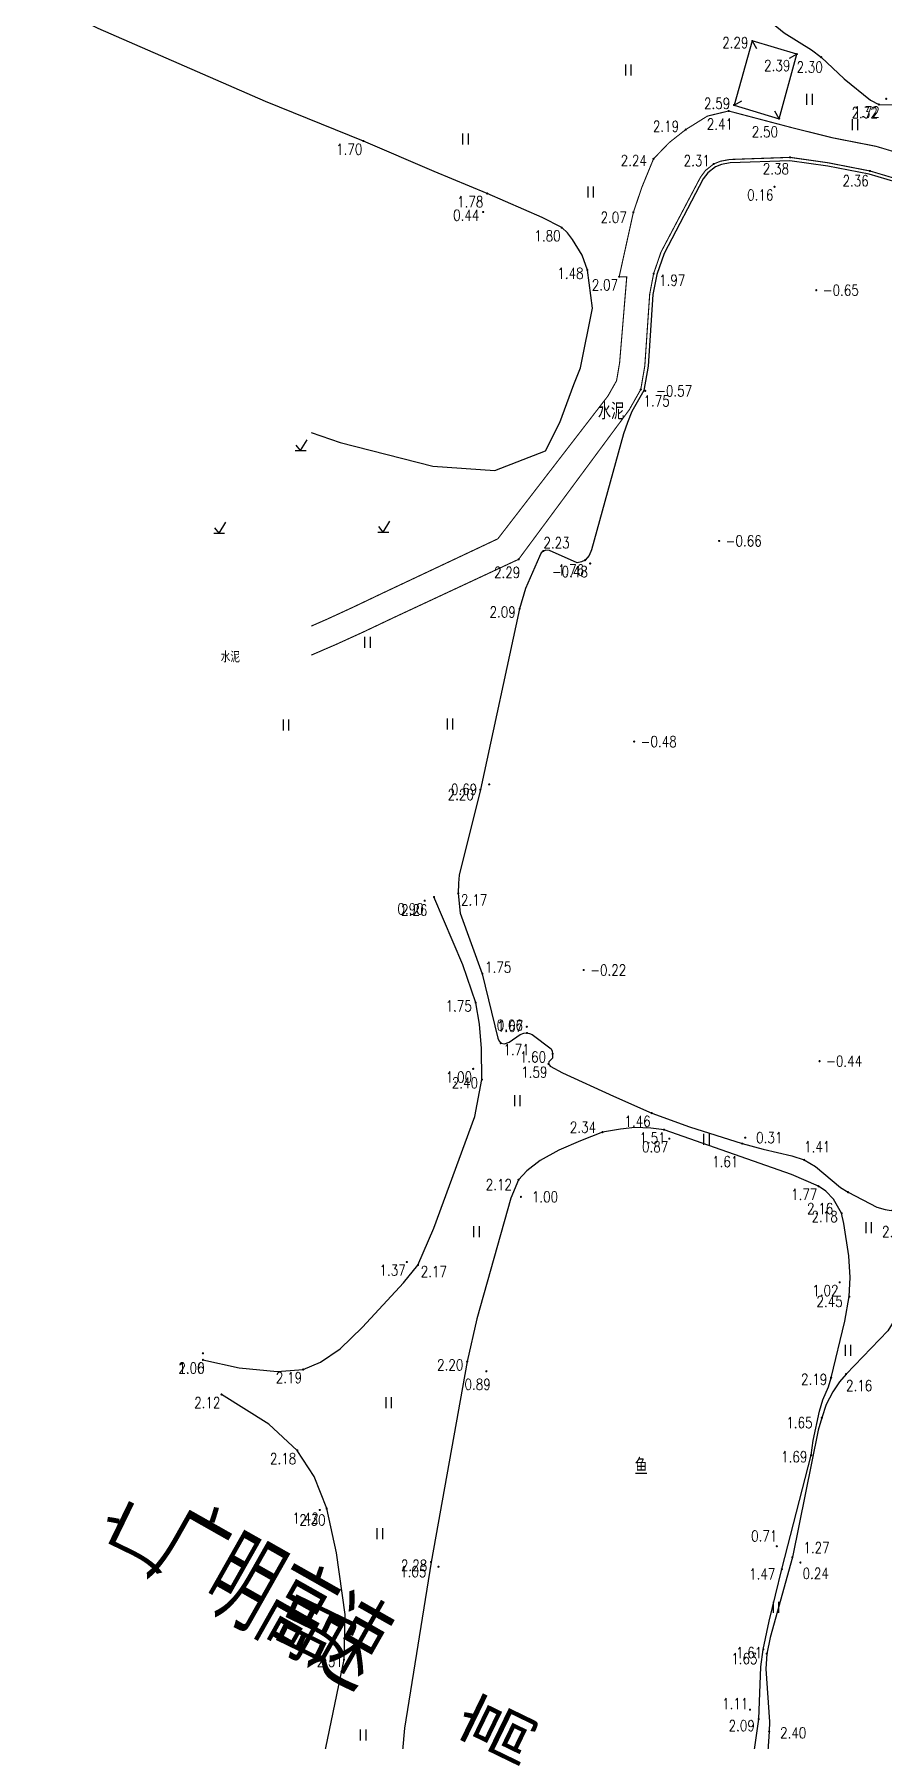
# Model space of a CAD drawing. Extents: x 500036 to 1001740, y 2543128 to 5086681.
# Drawn here: x 500641.7 to 500719.4, y 2543789.5 to 2543945.5 of the extents above; entities that cross this region are included whole.
import ezdxf
from ezdxf.enums import TextEntityAlignment as Align

# ---------------------------------------------------------------- set-up
doc = ezdxf.new("R2010")
doc.units = 0
doc.header["$LTSCALE"] = 0.5
doc.layers.get('0').update_dxf_attribs({"linetype": 'CONTINUOUS', "lineweight": 5})
for name, color, linetype in [('0-文字', 7, 'CONTINUOUS'), ('0-段落划分', 2, 'CONTINUOUS'), ('GCD', 8, 'CONTINUOUS'), ('地形图', 8, 'CONTINUOUS')]:
    doc.layers.add(name, color=color, linetype=linetype)
doc.styles.add('HZ', font='romans.shx', dxfattribs={"width": 0.8, "bigfont": 'hztxt.shx'})
doc.styles.get("Standard").update_dxf_attribs({"font": 'simplex1.shx', "width": 0.7, "bigfont": 'hztxt.shx'})
doc.linetypes.add('10421', pattern='A,2,[150,AAA.SHX,S=1,R=0,X=0,Y=1],1e-11', length=2)

# ---------------------------------------------------------------- blocks, each defined once
blk = doc.blocks.new('GC200')
at = {"linetype": 'Continuous', "const_width": 0.2, "flags": 128}
blk.add_lwpolyline([(-0.1, 0, 1), (0.1, 0, 1)], format="xyb", close=True, dxfattribs=at)
blk = doc.blocks.new('gc121')
for p, q in [((-0.5, -1), (-0.5, 1)), ((0.5, -1), (0.5, 1))]:
    blk.add_line(p, q)

msp = doc.modelspace()

# ---------------------------------------------------------------- linework, layer by layer
at = {"layer": '地形图', "linetype": 'Continuous'}
for p, q in [((500707.414, 2543944.847), (500707.8, 2543944.146)), ((500711.492, 2543943.649), (500710.793, 2543943.26)), ((500705.743, 2543938.988), (500706.445, 2543939.372)), ((500709.863, 2543937.746), (500709.476, 2543938.446))]:
    msp.add_line(p, q, dxfattribs=at)
at = {"layer": '地形图', "linetype": '10421', "flags": 128}
for points in [[(500667.086, 2543909.064), (500669.718, 2543908.133), (500678.216, 2543905.973), (500683.885, 2543905.593), (500688.493, 2543907.393), (500689.807, 2543909.982), (500691.096, 2543913.434), (500691.697, 2543914.967), (500692.792, 2543920.428), (500692.335, 2543923.914), (500691.847, 2543925.281), (500690.961, 2543926.715), (500690.525, 2543927.299), (500689.988, 2543927.786), (500688.204, 2543928.714), (500683.174, 2543930.903), (500678.329, 2543932.933), (500671.858, 2543935.704), (500662.899, 2543939.306), (500647.609, 2543945.986), (500642.061, 2543948.821), (500641.749, 2543953.016), (500644.026, 2543959.069), (500647.46, 2543967.928), (500649.713, 2543976.072), (500649.899, 2543977.246), (500650.097, 2543978.537), (500650.409, 2543985.852), (500650.946, 2543989.677), (500653.153, 2543993.784), (500657.666, 2544001.102), (500665.202, 2544016.23), (500669.368, 2544023.23), (500674.35, 2544035.499), (500678.241, 2544042.96), (500691.062, 2544063.615), (500693.2, 2544068.271), (500694.114, 2544071.089), (500694.349, 2544072.23), (500694.412, 2544073.535), (500694.303, 2544075.525), (500693.903, 2544076.124), (500692.975, 2544076.726), (500692.341, 2544076.885), (500691.069, 2544075.25), (500688.457, 2544071.141), (500677.636, 2544055.96), (500671.27, 2544041.829), (500667.086, 2544033.744)], [(500657.187, 2543824.292), (500660.499, 2543823.561), (500663.972, 2543823.215), (500666.347, 2543823.412), (500667.919, 2543824.093), (500669.717, 2543825.291), (500671.778, 2543827.282), (500675.522, 2543831.339), (500676.845, 2543832.963), (500678.291, 2543836.341), (500682.04, 2543846.55), (500682.693, 2543849.915), (500682.662, 2543852.761), (500682.458, 2543854.99), (500682.122, 2543856.936), (500680.937, 2543860.406), (500678.303, 2543866.604)], [(500648.819, 2543760.733), (500654.572, 2543761.336), (500656.691, 2543762.003), (500657.933, 2543762.765), (500658.912, 2543763.585), (500661.706, 2543766.886), (500663.006, 2543768.985), (500664.336, 2543772.319), (500666.757, 2543780.767), (500670.082, 2543796.897), (500670.178, 2543801.014), (500669.39, 2543806.663), (500668.497, 2543810.703), (500667.363, 2543813.635), (500665.814, 2543816.015), (500663.197, 2543818.409), (500658.884, 2543821.131)]]:
    msp.add_lwpolyline(points, dxfattribs=at)
at = {"layer": '地形图', "linetype": '10421', "elevation": 3.291, "flags": 128}
msp.add_lwpolyline([(500748.502, 2543988.11), (500749.014, 2543990.424), (500749.68, 2543998.307), (500749.339, 2544000.04), (500747.848, 2544001.277), (500740.423, 2544004.46), (500738.712, 2544005.071), (500736.49, 2544005.094), (500731.958, 2544004.301), (500730.019, 2544003.543), (500729.256, 2544002.693), (500727.871, 2543999.453), (500727.382, 2543998.7), (500725.97, 2543997.318), (500725.505, 2543996.688), (500722.608, 2543990.152), (500721.087, 2543987.134), (500719.712, 2543983.858), (500716.507, 2543975.676), (500715.496, 2543973.524), (500714.749, 2543972.107), (500712.846, 2543968.809), (500712.079, 2543967.02), (500708.881, 2543958.951), (500708.17, 2543956.131), (500708.09, 2543954.017), (500708.241, 2543949.921), (500708.403, 2543947.965), (500708.725, 2543947.259), (500709.177, 2543946.551), (500710.317, 2543945.599), (500712.839, 2543944.051), (500713.711, 2543943.365), (500715.8, 2543941.401), (500718.223, 2543939.423), (500718.99, 2543939.047), (500720.79, 2543939), (500723.645, 2543939.279), (500726.791, 2543939.922), (500728.555, 2543940.823), (500731.507, 2543942.796), (500732.36, 2543943.695), (500733.472, 2543945.554), (500734.98, 2543949.131), (500736.244, 2543952.27), (500737.663, 2543956.161), (500740.714, 2543968.701), (500741.349, 2543970.748), (500743.072, 2543975.166), (500747.508, 2543985.366)], close=True, dxfattribs=at)
at = {"layer": '地形图', "linetype": 'Continuous', "elevation": 2.388, "flags": 128}
msp.add_lwpolyline([(500711.492, 2543943.649), (500707.414, 2543944.847), (500705.743, 2543938.988), (500709.863, 2543937.746)], close=True, dxfattribs=at)
at = {"layer": '地形图', "linetype": 'Continuous', "const_width": 0.1, "flags": 128}
for points in [[(500684.145, 2543899.341), (500694.213, 2543912.396), (500695.001, 2543913.788), (500695.28, 2543915.419), (500695.934, 2543923.277), (500695.241, 2543923.3), (500696.538, 2543929.181), (500697.316, 2543931.478), (500698.381, 2543934.071), (500699.819, 2543935.564), (500701.325, 2543936.749), (500703.306, 2543937.982), (500705.251, 2543938.449), (500711.042, 2543936.922), (500714.745, 2543935.998), (500718.718, 2543935.221), (500723.826, 2543933.697)], [(500686.046, 2543897.469), (500696.16, 2543911.132), (500697.216, 2543912.998), (500697.584, 2543915.144), (500698.031, 2543921.7), (500698.39, 2543923.581), (500699.064, 2543925.55), (500702.676, 2543932.396), (500703.134, 2543933.013), (500703.884, 2543933.607), (500704.502, 2543933.856), (500705.361, 2543934.017), (500710.87, 2543934.209), (500714.359, 2543933.712), (500718.163, 2543932.969), (500723.117, 2543931.491)]]:
    msp.add_lwpolyline(points, dxfattribs=at)
at = {"layer": '地形图', "linetype": '10421', "flags": 128}
for points in [[(500782.837, 2543908.519), (500769.267, 2543914.156), (500759.448, 2543918.218), (500747.754, 2543922.636), (500731.638, 2543928.238), (500723.025, 2543931.205), (500718.091, 2543932.677), (500714.309, 2543933.416), (500710.854, 2543933.908), (500705.394, 2543933.718), (500704.586, 2543933.567), (500704.036, 2543933.345), (500703.351, 2543932.803), (500702.931, 2543932.236), (500699.34, 2543925.43), (500698.681, 2543923.504), (500698.329, 2543921.661), (500697.882, 2543915.109), (500697.503, 2543912.896), (500696.412, 2543910.968), (500696.412, 2543910.968), (500695.996, 2543909.971), (500695.626, 2543908.937), (500692.709, 2543898.328), (500692.494, 2543897.826), (500692.126, 2543897.393), (500691.791, 2543897.228), (500691.385, 2543897.161), (500688.865, 2543898.289), (500688.534, 2543898.318), (500688.314, 2543898.228), (500688.094, 2543898.059), (500687.957, 2543897.72), (500686.676, 2543894.787), (500686.137, 2543892.95), (500682.554, 2543876.417), (500680.625, 2543868.606), (500680.552, 2543867.873), (500680.527, 2543866.936), (500680.698, 2543865.124), (500682.727, 2543859.589), (500684.146, 2543853.685), (500684.282, 2543853.434), (500684.408, 2543853.246), (500684.748, 2543853.19), (500685.177, 2543853.325), (500686.2, 2543854.046), (500686.519, 2543854.161), (500686.813, 2543854.174), (500687.028, 2543854.131), (500687.274, 2543854.03), (500689.014, 2543852.719), (500689.126, 2543852.515), (500689.157, 2543852.273), (500689.14, 2543851.86), (500688.824, 2543851.52), (500688.784, 2543851.339), (500688.943, 2543851.137), (500690.061, 2543850.526), (500694.718, 2543848.384), (500698.217, 2543846.85), (500701.658, 2543845.59), (500706.487, 2543844.06), (500708.414, 2543843.56), (500711.042, 2543842.943), (500712.149, 2543842.569), (500713.198, 2543841.978), (500715.468, 2543840.063), (500716.166, 2543839.618), (500718.788, 2543838.246), (500719.556, 2543838.034), (500720.098, 2543837.957), (500720.683, 2543838.182), (500721.777, 2543839.268), (500721.989, 2543839.406), (500722.214, 2543839.465), (500722.534, 2543839.325), (500723.074, 2543838.856), (500723.144, 2543838.557), (500723.099, 2543838.203), (500722.168, 2543836.854), (500722.022, 2543836.307), (500722.142, 2543835.721), (500722.898, 2543834.415), (500723.107, 2543833.603), (500723.034, 2543833.074), (500722.849, 2543832.56), (500720.732, 2543828.454), (500719.81, 2543826.954), (500715.983, 2543822.988), (500715.399, 2543822.275), (500714.785, 2543821.366), (500714.171, 2543820.203), (500713.769, 2543819), (500713.447, 2543817.861), (500711.077, 2543806.253), (500709.061, 2543798.909), (500708.737, 2543797.435), (500708.659, 2543796.053), (500708.982, 2543791.195), (500708.956, 2543790.31), (500708.819, 2543788.518), (500708.858, 2543787.16), (500709.059, 2543786.558), (500709.29, 2543786.106), (500710.006, 2543785.717), (500711.614, 2543785.53), (500721.985, 2543786.026), (500725.684, 2543786.032), (500728.96, 2543785.823), (500730.891, 2543785.62), (500732.685, 2543785.311), (500733.942, 2543784.974), (500734.84, 2543784.623), (500741.462, 2543780.571), (500742.293, 2543779.925), (500743.017, 2543779.257), (500743.986, 2543777.996), (500745.283, 2543776.801), (500746.93, 2543775.811), (500750.254, 2543774.151), (500751.961, 2543773.577), (500760.078, 2543771.712), (500763.514, 2543770.807), (500764.925, 2543770.597), (500766.606, 2543770.408), (500772.834, 2543770.224), (500774.212, 2543770.319), (500777.615, 2543771.127), (500778.264, 2543771.169), (500779.036, 2543771.175), (500779.912, 2543770.964), (500780.304, 2543770.936), (500781.199, 2543771.1), (500783.614, 2543771.535), (500784.069, 2543771.765), (500784.49, 2543772.065), (500784.957, 2543772.577), (500785.294, 2543773.071), (500790.547, 2543783.684), (500792.054, 2543786.357), (500794.851, 2543790.521), (500795.465, 2543791.814), (500795.635, 2543792.569), (500795.727, 2543793.631), (500795.438, 2543794.233), (500794.82, 2543794.75), (500792.948, 2543795.171), (500792.798, 2543795.312), (500792.74, 2543795.437), (500792.745, 2543795.715), (500792.855, 2543795.954), (500795.917, 2543800.986), (500802.525, 2543813.48), (500803.517, 2543815.748), (500803.846, 2543817.688), (500803.975, 2543820.637), (500804.441, 2543824.387), (500804.695, 2543825.516), (500805.172, 2543827.455), (500811.764, 2543850.604), (500812.601, 2543853.513), (500817.328, 2543866.853), (500817.801, 2543868.77), (500817.657, 2543870.104), (500817.288, 2543871.053), (500815.749, 2543872.431), (500814.698, 2543873.094), (500810.743, 2543874.302), (500797.755, 2543877.778), (500795.376, 2543878.551), (500794.125, 2543879.295), (500793.424, 2543880.265), (500793.37, 2543881.614), (500793.505, 2543883.191), (500793.773, 2543891.762), (500793.495, 2543894.489), (500793.139, 2543896.894), (500790.282, 2543902.612), (500789.191, 2543904.296), (500788.009, 2543905.52), (500786.576, 2543906.451)], [(500683.421, 2543777.802), (500690.497, 2543775.382), (500693.208, 2543775.065), (500695.297, 2543774.904), (500698.083, 2543775.66), (500701.063, 2543777.291), (500703.284, 2543778.854), (500705.179, 2543781.657), (500706.848, 2543784.842), (500707.396, 2543787.194), (500707.997, 2543791.453), (500708.195, 2543796.24), (500708.415, 2543797.824), (500708.943, 2543800.418), (500710.116, 2543805.165), (500712.796, 2543815.584), (500712.99, 2543816.926), (500713.547, 2543819.606), (500713.866, 2543820.643), (500714.385, 2543821.816), (500714.619, 2543822.662), (500714.619, 2543822.662), (500715.86, 2543827.829), (500716.276, 2543830.076), (500716.354, 2543831.818), (500716.231, 2543833.813), (500715.781, 2543836.763), (500715.58, 2543837.691), (500714.832, 2543838.994), (500714.126, 2543839.721), (500713.459, 2543840.165), (500710.994, 2543841.231), (500699.344, 2543845.328), (500698.125, 2543845.482), (500696.664, 2543845.519), (500695.356, 2543845.392), (500693.728, 2543845.109), (500691.71, 2543844.328), (500689.726, 2543843.458), (500688.024, 2543842.515), (500686.801, 2543841.577), (500686.039, 2543840.758), (500685.342, 2543839.074), (500682.23, 2543828.046), (500681.345, 2543824.131), (500678.037, 2543805.806), (500675.611, 2543790.638), (500675.425, 2543788.589), (500675.478, 2543787.168), (500676.237, 2543784.273), (500677.051, 2543782.518), (500678.028, 2543781.246), (500679.021, 2543780.372), (500680.783, 2543779.062)]]:
    msp.add_lwpolyline(points, close=True, dxfattribs=at)
at = {"layer": '地形图'}
for points in [[(500665.616, 2543907.403), (500666.116, 2543907.403), (500666.616, 2543907.403)], [(500666.116, 2543907.403), (500665.716, 2543907.903)], [(500666.116, 2543907.403), (500666.716, 2543908.403)], [(500658.168, 2543899.852), (500658.668, 2543899.852), (500659.168, 2543899.852)], [(500658.668, 2543899.852), (500658.268, 2543900.352)], [(500658.668, 2543899.852), (500659.268, 2543900.852)], [(500673.168, 2543899.954), (500673.668, 2543899.954), (500674.168, 2543899.954)], [(500673.668, 2543899.954), (500673.268, 2543900.454)], [(500673.668, 2543899.954), (500674.268, 2543900.954)], [(500671.993, 2543889.374), (500671.993, 2543890.374)], [(500672.493, 2543889.374), (500672.493, 2543890.374)], [(500664.545, 2543881.822), (500664.545, 2543882.822)], [(500665.045, 2543881.822), (500665.045, 2543882.822)], [(500679.545, 2543881.925), (500679.545, 2543882.925)], [(500680.045, 2543881.925), (500680.045, 2543882.925)]]:
    msp.add_lwpolyline(points, dxfattribs=at)
at = {"layer": '地形图', "linetype": 'Continuous', "const_width": 0.1}
for points in [[(500684.145, 2543899.341), (500673.501, 2543894.325), (500670.877, 2543893.074), (500668.549, 2543892.003), (500667.086, 2543891.362)], [(500667.086, 2543888.713), (500667.218, 2543888.766), (500669.375, 2543889.697), (500671.827, 2543890.814), (500674.574, 2543892.117), (500686.046, 2543897.469)]]:
    msp.add_lwpolyline(points, dxfattribs=at)

# ---------------------------------------------------------------- block references
at = {"layer": '地形图', "linetype": 'Continuous'}
ref = msp.add_blockref('GC200', (500707.414, 2543944.847, 2.289), dxfattribs=dict(at, xscale=0.5, yscale=0.5, zscale=0.5))
ref.add_attrib('height', '2.29', dxfattribs={"layer": 'GCD', "linetype": 'Continuous', "height": 1, "style": 'HZ', "width": 0.8}).set_placement((500704.664, 2543944.697, 2.29), align=Align.MIDDLE_LEFT)
ref = msp.add_blockref('GC200', (500711.492, 2543943.649, 2.388), dxfattribs=dict(at, xscale=0.5, yscale=0.5, zscale=0.5))
ref.add_attrib('height', '2.39', dxfattribs={"layer": 'GCD', "linetype": 'Continuous', "height": 1, "style": 'HZ', "width": 0.8}).set_placement((500708.492, 2543942.599, 2.39), align=Align.MIDDLE_LEFT)
ref = msp.add_blockref('GC200', (500713.711, 2543943.365, 2.304), dxfattribs=dict(at, xscale=0.5, yscale=0.5, zscale=0.5))
ref.add_attrib('height', '2.30', dxfattribs={"layer": 'GCD', "linetype": 'Continuous', "height": 1, "style": 'HZ', "width": 0.8}).set_placement((500711.461, 2543942.465, 2.3), align=Align.MIDDLE_LEFT)
at = {"layer": '地形图', "linetype": 'Continuous', "xscale": 0.5, "yscale": 0.5}
for p in [(500696.087, 2543942.191), (500712.663, 2543939.517), (500716.822, 2543937.192), (500681.205, 2543935.886), (500692.655, 2543931.044), (500685.95, 2543847.987), (500703.242, 2543844.44), (500682.21, 2543835.999), (500718.07, 2543836.379), (500716.186, 2543825.164), (500674.181, 2543820.373), (500673.369, 2543808.404), (500709.594, 2543801.676), (500671.848, 2543790.006)]:
    msp.add_blockref('gc121', p, dxfattribs=at)
at = {"layer": '地形图', "linetype": 'Continuous'}
ref = msp.add_blockref('GC200', (500705.743, 2543938.988, 2.588), dxfattribs=dict(at, xscale=0.5, yscale=0.5, zscale=0.5))
ref.add_attrib('height', '2.59', dxfattribs={"layer": 'GCD', "linetype": 'Continuous', "height": 1, "style": 'HZ', "width": 0.8}).set_placement((500702.993, 2543939.138, 2.59), align=Align.MIDDLE_LEFT)
ref = msp.add_blockref('GC200', (500718.99, 2543939.047, 2.318), dxfattribs=dict(at, xscale=0.5, yscale=0.5, zscale=0.5))
ref.add_attrib('height', '2.32', dxfattribs={"layer": 'GCD', "linetype": 'Continuous', "height": 1, "style": 'HZ', "width": 0.8}).set_placement((500716.49, 2543938.297, 2.32), align=Align.MIDDLE_LEFT)
ref = msp.add_blockref('GC200', (500719.658, 2543939.56, 1.722), dxfattribs=dict(at, xscale=0.5, yscale=0.5, zscale=0.5))
ref.add_attrib('height', '1.72', dxfattribs={"layer": 'GCD', "linetype": 'Continuous', "height": 1, "style": 'HZ', "width": 0.8}).set_placement((500716.658, 2543938.36, 1.72), align=Align.MIDDLE_LEFT)
ref = msp.add_blockref('GC200', (500701.325, 2543936.749, 2.194), dxfattribs=dict(at, xscale=0.5, yscale=0.5, zscale=0.5))
ref.add_attrib('height', '2.19', dxfattribs={"layer": 'GCD', "linetype": 'Continuous', "height": 1, "style": 'HZ', "width": 0.8}).set_placement((500698.325, 2543937.049, 2.19), align=Align.MIDDLE_LEFT)
ref = msp.add_blockref('GC200', (500705.251, 2543938.449, 2.405), dxfattribs=dict(at, xscale=0.5, yscale=0.5, zscale=0.5))
ref.add_attrib('height', '2.41', dxfattribs={"layer": 'GCD', "linetype": 'Continuous', "height": 1, "style": 'HZ', "width": 0.8}).set_placement((500703.251, 2543937.249, 2.41), align=Align.MIDDLE_LEFT)
ref = msp.add_blockref('GC200', (500709.863, 2543937.746, 2.501), dxfattribs=dict(at, xscale=0.5, yscale=0.5, zscale=0.5))
ref.add_attrib('height', '2.50', dxfattribs={"layer": 'GCD', "linetype": 'Continuous', "height": 1, "style": 'HZ', "width": 0.8}).set_placement((500707.363, 2543936.546, 2.5), align=Align.MIDDLE_LEFT)
ref = msp.add_blockref('GC200', (500671.858, 2543935.704, 1.699), dxfattribs=dict(at, xscale=0.5, yscale=0.5, zscale=0.5))
ref.add_attrib('height', '1.70', dxfattribs={"layer": 'GCD', "linetype": 'Continuous', "height": 1, "style": 'HZ', "width": 0.8}).set_placement((500669.358, 2543934.954, 1.7), align=Align.MIDDLE_LEFT)
ref = msp.add_blockref('GC200', (500698.381, 2543934.071, 2.238), dxfattribs=dict(at, xscale=0.5, yscale=0.5, zscale=0.5))
ref.add_attrib('height', '2.24', dxfattribs={"layer": 'GCD', "linetype": 'Continuous', "height": 1, "style": 'HZ', "width": 0.8}).set_placement((500695.381, 2543933.921, 2.24), align=Align.MIDDLE_LEFT)
ref = msp.add_blockref('GC200', (500703.884, 2543933.607, 2.305), dxfattribs=dict(at, xscale=0.5, yscale=0.5, zscale=0.5))
ref.add_attrib('height', '2.31', dxfattribs={"layer": 'GCD', "linetype": 'Continuous', "height": 1, "style": 'HZ', "width": 0.8}).set_placement((500701.134, 2543933.907, 2.31), align=Align.MIDDLE_LEFT)
ref = msp.add_blockref('GC200', (500710.87, 2543934.209, 2.38), dxfattribs=dict(at, xscale=0.5, yscale=0.5, zscale=0.5))
ref.add_attrib('height', '2.38', dxfattribs={"layer": 'GCD', "linetype": 'Continuous', "height": 1, "style": 'HZ', "width": 0.8}).set_placement((500708.37, 2543933.159, 2.38), align=Align.MIDDLE_LEFT)
ref = msp.add_blockref('GC200', (500718.163, 2543932.969, 2.36), dxfattribs=dict(at, xscale=0.5, yscale=0.5, zscale=0.5))
ref.add_attrib('height', '2.36', dxfattribs={"layer": 'GCD', "linetype": 'Continuous', "height": 1, "style": 'HZ', "width": 0.8}).set_placement((500715.663, 2543932.069, 2.36), align=Align.MIDDLE_LEFT)
ref = msp.add_blockref('GC200', (500683.174, 2543930.903, 1.78), dxfattribs=dict(at, xscale=0.5, yscale=0.5, zscale=0.5))
ref.add_attrib('height', '1.78', dxfattribs={"layer": 'GCD', "linetype": 'Continuous', "height": 1, "style": 'HZ', "width": 0.8}).set_placement((500680.424, 2543930.153, 1.78), align=Align.MIDDLE_LEFT)
ref = msp.add_blockref('GC200', (500709.447, 2543931.52, 0.157), dxfattribs=dict(at, xscale=0.5, yscale=0.5, zscale=0.5))
ref.add_attrib('height', '0.16', dxfattribs={"layer": 'GCD', "linetype": 'Continuous', "height": 1, "style": 'HZ', "width": 0.8}).set_placement((500706.947, 2543930.77, 0.16), align=Align.MIDDLE_LEFT)
ref = msp.add_blockref('GC200', (500682.805, 2543929.218, 0.438), dxfattribs=dict(at, xscale=0.5, yscale=0.5, zscale=0.5))
ref.add_attrib('height', '0.44', dxfattribs={"layer": 'GCD', "linetype": 'Continuous', "height": 1, "style": 'HZ', "width": 0.8}).set_placement((500680.055, 2543928.918, 0.44), align=Align.MIDDLE_LEFT)
ref = msp.add_blockref('GC200', (500696.538, 2543929.181, 2.073), dxfattribs=dict(at, xscale=0.5, yscale=0.5, zscale=0.5))
ref.add_attrib('height', '2.07', dxfattribs={"layer": 'GCD', "linetype": 'Continuous', "height": 1, "style": 'HZ', "width": 0.8}).set_placement((500693.538, 2543928.731, 2.07), align=Align.MIDDLE_LEFT)
ref = msp.add_blockref('GC200', (500689.988, 2543927.786, 1.804), dxfattribs=dict(at, xscale=0.5, yscale=0.5, zscale=0.5))
ref.add_attrib('height', '1.80', dxfattribs={"layer": 'GCD', "linetype": 'Continuous', "height": 1, "style": 'HZ', "width": 0.8}).set_placement((500687.488, 2543927.036, 1.8), align=Align.MIDDLE_LEFT)
ref = msp.add_blockref('GC200', (500692.335, 2543923.914, 1.479), dxfattribs=dict(at, xscale=0.5, yscale=0.5, zscale=0.5))
ref.add_attrib('height', '1.48', dxfattribs={"layer": 'GCD', "linetype": 'Continuous', "height": 1, "style": 'HZ', "width": 0.8}).set_placement((500689.585, 2543923.614, 1.48), align=Align.MIDDLE_LEFT)
ref = msp.add_blockref('GC200', (500695.241, 2543923.3, 2.07), dxfattribs=dict(at, xscale=0.5, yscale=0.5, zscale=0.5))
ref.add_attrib('height', '2.07', dxfattribs={"layer": 'GCD', "linetype": 'Continuous', "height": 1, "style": 'HZ', "width": 0.8}).set_placement((500692.741, 2543922.55, 2.07), align=Align.MIDDLE_LEFT)
ref = msp.add_blockref('GC200', (500698.39, 2543923.581, 1.971), dxfattribs=dict(at, xscale=0.5, yscale=0.5, zscale=0.5))
ref.add_attrib('height', '1.97', dxfattribs={"layer": 'GCD', "linetype": 'Continuous', "height": 1, "style": 'HZ', "width": 0.8}).set_placement((500698.89, 2543922.981, 1.97), align=Align.MIDDLE_LEFT)
ref = msp.add_blockref('GC200', (500713.261, 2543922.069, -0.65), dxfattribs=dict(at, xscale=0.5, yscale=0.5, zscale=0.5))
ref.add_attrib('height', '-0.65', dxfattribs={"layer": 'GCD', "linetype": 'Continuous', "height": 1, "style": 'HZ', "width": 0.8}).set_placement((500713.861, 2543922.069, -0.65), align=Align.MIDDLE_LEFT)
ref = msp.add_blockref('GC200', (500697.216, 2543912.998, 1.748), dxfattribs=dict(at, xscale=0.5, yscale=0.5, zscale=0.5))
ref.add_attrib('height', '1.75', dxfattribs={"layer": 'GCD', "linetype": 'Continuous', "height": 1, "style": 'HZ', "width": 0.8}).set_placement((500697.466, 2543911.948, 1.75), align=Align.MIDDLE_LEFT)
ref = msp.add_blockref('GC200', (500697.623, 2543912.865, -0.569), dxfattribs=dict(at, xscale=0.5, yscale=0.5, zscale=0.5))
ref.add_attrib('height', '-0.57', dxfattribs={"layer": 'GCD', "linetype": 'Continuous', "height": 1, "style": 'HZ', "width": 0.8}).set_placement((500698.623, 2543912.865, -0.57), align=Align.MIDDLE_LEFT)
ref = msp.add_blockref('GC200', (500704.383, 2543899.148, -0.66), dxfattribs=dict(at, xscale=0.5, yscale=0.5, zscale=0.5))
ref.add_attrib('height', '-0.66', dxfattribs={"layer": 'GCD', "linetype": 'Continuous', "height": 1, "style": 'HZ', "width": 0.8}).set_placement((500704.983, 2543899.148, -0.66), align=Align.MIDDLE_LEFT)
ref = msp.add_blockref('GC200', (500688.314, 2543898.228, 2.229), dxfattribs=dict(at, xscale=0.5, yscale=0.5, zscale=0.5))
ref.add_attrib('height', '2.23', dxfattribs={"layer": 'GCD', "linetype": 'Continuous', "height": 1, "style": 'HZ', "width": 0.8}).set_placement((500688.314, 2543898.978, 2.23), align=Align.MIDDLE_LEFT)
ref = msp.add_blockref('GC200', (500686.046, 2543897.469, 2.29), dxfattribs=dict(at, xscale=0.5, yscale=0.5, zscale=0.5))
ref.add_attrib('height', '2.29', dxfattribs={"layer": 'GCD', "linetype": 'Continuous', "height": 1, "style": 'HZ', "width": 0.8}).set_placement((500683.796, 2543896.269, 2.29), align=Align.MIDDLE_LEFT)
ref = msp.add_blockref('GC200', (500692.586, 2543897.086, -0.475), dxfattribs=dict(at, xscale=0.5, yscale=0.5, zscale=0.5))
ref.add_attrib('height', '-0.48', dxfattribs={"layer": 'GCD', "linetype": 'Continuous', "height": 1, "style": 'HZ', "width": 0.8}).set_placement((500689.086, 2543896.336, -0.48), align=Align.MIDDLE_LEFT)
ref = msp.add_blockref('GC200', (500692.126, 2543897.393, 1.761), dxfattribs=dict(at, xscale=0.5, yscale=0.5, zscale=0.5))
ref.add_attrib('height', '1.76', dxfattribs={"layer": 'GCD', "linetype": 'Continuous', "height": 1, "style": 'HZ', "width": 0.8}).set_placement((500689.626, 2543896.493, 1.76), align=Align.MIDDLE_LEFT)
ref = msp.add_blockref('GC200', (500686.137, 2543892.95, 2.094), dxfattribs=dict(at, xscale=0.5, yscale=0.5, zscale=0.5))
ref.add_attrib('height', '2.09', dxfattribs={"layer": 'GCD', "linetype": 'Continuous', "height": 1, "style": 'HZ', "width": 0.8}).set_placement((500683.387, 2543892.65, 2.09), align=Align.MIDDLE_LEFT)
ref = msp.add_blockref('GC200', (500696.608, 2543880.808, -0.48), dxfattribs=dict(at, xscale=0.5, yscale=0.5, zscale=0.5))
ref.add_attrib('height', '-0.48', dxfattribs={"layer": 'GCD', "linetype": 'Continuous', "height": 1, "style": 'HZ', "width": 0.8}).set_placement((500697.208, 2543880.808, -0.48), align=Align.MIDDLE_LEFT)
ref = msp.add_blockref('GC200', (500682.554, 2543876.417, 2.202), dxfattribs=dict(at, xscale=0.5, yscale=0.5, zscale=0.5))
ref.add_attrib('height', '2.20', dxfattribs={"layer": 'GCD', "linetype": 'Continuous', "height": 1, "style": 'HZ', "width": 0.8}).set_placement((500679.554, 2543875.967, 2.2), align=Align.MIDDLE_LEFT)
ref = msp.add_blockref('GC200', (500683.359, 2543876.895, 0.689), dxfattribs=dict(at, xscale=0.5, yscale=0.5, zscale=0.5))
ref.add_attrib('height', '0.69', dxfattribs={"layer": 'GCD', "linetype": 'Continuous', "height": 1, "style": 'HZ', "width": 0.8}).set_placement((500679.859, 2543876.445, 0.69), align=Align.MIDDLE_LEFT)
ref = msp.add_blockref('GC200', (500680.527, 2543866.936, 2.172), dxfattribs=dict(at, xscale=0.5, yscale=0.5, zscale=0.5))
ref.add_attrib('height', '2.17', dxfattribs={"layer": 'GCD', "linetype": 'Continuous', "height": 1, "style": 'HZ', "width": 0.8}).set_placement((500680.777, 2543866.336, 2.17), align=Align.MIDDLE_LEFT)
ref = msp.add_blockref('GC200', (500677.462, 2543866.26, 0.902), dxfattribs=dict(at, xscale=0.5, yscale=0.5, zscale=0.5))
ref.add_attrib('height', '0.90', dxfattribs={"layer": 'GCD', "linetype": 'Continuous', "height": 1, "style": 'HZ', "width": 0.8}).set_placement((500674.962, 2543865.51, 0.9), align=Align.MIDDLE_LEFT)
ref = msp.add_blockref('GC200', (500678.303, 2543866.604, 2.255), dxfattribs=dict(at, xscale=0.5, yscale=0.5, zscale=0.5))
ref.add_attrib('height', '2.26', dxfattribs={"layer": 'GCD', "linetype": 'Continuous', "height": 1, "style": 'HZ', "width": 0.8}).set_placement((500675.303, 2543865.404, 2.26), align=Align.MIDDLE_LEFT)
ref = msp.add_blockref('GC200', (500682.727, 2543859.589, 1.746), dxfattribs=dict(at, xscale=0.5, yscale=0.5, zscale=0.5))
ref.add_attrib('height', '1.75', dxfattribs={"layer": 'GCD', "linetype": 'Continuous', "height": 1, "style": 'HZ', "width": 0.8}).set_placement((500682.977, 2543860.189, 1.75), align=Align.MIDDLE_LEFT)
ref = msp.add_blockref('GC200', (500691.995, 2543859.922, -0.22), dxfattribs=dict(at, xscale=0.5, yscale=0.5, zscale=0.5))
ref.add_attrib('height', '-0.22', dxfattribs={"layer": 'GCD', "linetype": 'Continuous', "height": 1, "style": 'HZ', "width": 0.8}).set_placement((500692.595, 2543859.922, -0.22), align=Align.MIDDLE_LEFT)
ref = msp.add_blockref('GC200', (500682.122, 2543856.936, 1.746), dxfattribs=dict(at, xscale=0.5, yscale=0.5, zscale=0.5))
ref.add_attrib('height', '1.75', dxfattribs={"layer": 'GCD', "linetype": 'Continuous', "height": 1, "style": 'HZ', "width": 0.8}).set_placement((500679.372, 2543856.636, 1.75), align=Align.MIDDLE_LEFT)
ref = msp.add_blockref('GC200', (500686.796, 2543854.739, 0.061), dxfattribs=dict(at, xscale=0.5, yscale=0.5, zscale=0.5))
ref.add_attrib('height', '0.06', dxfattribs={"layer": 'GCD', "linetype": 'Continuous', "height": 1, "style": 'HZ', "width": 0.8}).set_placement((500684.046, 2543854.889, 0.06), align=Align.MIDDLE_LEFT)
ref = msp.add_blockref('GC200', (500686.813, 2543854.174, 1.667), dxfattribs=dict(at, xscale=0.5, yscale=0.5, zscale=0.5))
ref.add_attrib('height', '1.67', dxfattribs={"layer": 'GCD', "linetype": 'Continuous', "height": 1, "style": 'HZ', "width": 0.8}).set_placement((500684.063, 2543854.774, 1.67), align=Align.MIDDLE_LEFT)
ref = msp.add_blockref('GC200', (500684.408, 2543853.246, 1.707), dxfattribs=dict(at, xscale=0.5, yscale=0.5, zscale=0.5))
ref.add_attrib('height', '1.71', dxfattribs={"layer": 'GCD', "linetype": 'Continuous', "height": 1, "style": 'HZ', "width": 0.8}).set_placement((500684.658, 2543852.646, 1.71), align=Align.MIDDLE_LEFT)
ref = msp.add_blockref('GC200', (500689.157, 2543852.273, 1.597), dxfattribs=dict(at, xscale=0.5, yscale=0.5, zscale=0.5))
ref.add_attrib('height', '1.60', dxfattribs={"layer": 'GCD', "linetype": 'Continuous', "height": 1, "style": 'HZ', "width": 0.8}).set_placement((500686.157, 2543851.973, 1.6), align=Align.MIDDLE_LEFT)
ref = msp.add_blockref('GC200', (500688.784, 2543851.339, 1.59), dxfattribs=dict(at, xscale=0.5, yscale=0.5, zscale=0.5))
ref.add_attrib('height', '1.59', dxfattribs={"layer": 'GCD', "linetype": 'Continuous', "height": 1, "style": 'HZ', "width": 0.8}).set_placement((500686.284, 2543850.589, 1.59), align=Align.MIDDLE_LEFT)
ref = msp.add_blockref('GC200', (500713.564, 2543851.596, -0.44), dxfattribs=dict(at, xscale=0.5, yscale=0.5, zscale=0.5))
ref.add_attrib('height', '-0.44', dxfattribs={"layer": 'GCD', "linetype": 'Continuous', "height": 1, "style": 'HZ', "width": 0.8}).set_placement((500714.164, 2543851.596, -0.44), align=Align.MIDDLE_LEFT)
ref = msp.add_blockref('GC200', (500681.892, 2543850.891, 1.003), dxfattribs=dict(at, xscale=0.5, yscale=0.5, zscale=0.5))
ref.add_attrib('height', '1.00', dxfattribs={"layer": 'GCD', "linetype": 'Continuous', "height": 1, "style": 'HZ', "width": 0.8}).set_placement((500679.392, 2543850.141, 1), align=Align.MIDDLE_LEFT)
ref = msp.add_blockref('GC200', (500682.693, 2543849.915, 2.398), dxfattribs=dict(at, xscale=0.5, yscale=0.5, zscale=0.5))
ref.add_attrib('height', '2.40', dxfattribs={"layer": 'GCD', "linetype": 'Continuous', "height": 1, "style": 'HZ', "width": 0.8}).set_placement((500679.943, 2543849.615, 2.4), align=Align.MIDDLE_LEFT)
ref = msp.add_blockref('GC200', (500698.217, 2543846.85, 1.461), dxfattribs=dict(at, xscale=0.5, yscale=0.5, zscale=0.5))
ref.add_attrib('height', '1.46', dxfattribs={"layer": 'GCD', "linetype": 'Continuous', "height": 1, "style": 'HZ', "width": 0.8}).set_placement((500695.717, 2543846.1, 1.46), align=Align.MIDDLE_LEFT)
ref = msp.add_blockref('GC200', (500693.728, 2543845.109, 2.343), dxfattribs=dict(at, xscale=0.5, yscale=0.5, zscale=0.5))
ref.add_attrib('height', '2.34', dxfattribs={"layer": 'GCD', "linetype": 'Continuous', "height": 1, "style": 'HZ', "width": 0.8}).set_placement((500690.728, 2543845.559, 2.34), align=Align.MIDDLE_LEFT)
ref = msp.add_blockref('GC200', (500699.344, 2543845.328, 1.509), dxfattribs=dict(at, xscale=0.5, yscale=0.5, zscale=0.5))
ref.add_attrib('height', '1.51', dxfattribs={"layer": 'GCD', "linetype": 'Continuous', "height": 1, "style": 'HZ', "width": 0.8}).set_placement((500697.094, 2543844.578, 1.51), align=Align.MIDDLE_LEFT)
ref = msp.add_blockref('GC200', (500706.764, 2543844.602, 0.309), dxfattribs=dict(at, xscale=0.5, yscale=0.5, zscale=0.5))
ref.add_attrib('height', '0.31', dxfattribs={"layer": 'GCD', "linetype": 'Continuous', "height": 1, "style": 'HZ', "width": 0.8}).set_placement((500707.764, 2543844.602, 0.31), align=Align.MIDDLE_LEFT)
ref = msp.add_blockref('GC200', (500699.825, 2543844.515, 0.874), dxfattribs=dict(at, xscale=0.5, yscale=0.5, zscale=0.5))
ref.add_attrib('height', '0.87', dxfattribs={"layer": 'GCD', "linetype": 'Continuous', "height": 1, "style": 'HZ', "width": 0.8}).set_placement((500697.325, 2543843.765, 0.87), align=Align.MIDDLE_LEFT)
ref = msp.add_blockref('GC200', (500706.487, 2543844.06, 1.611), dxfattribs=dict(at, xscale=0.5, yscale=0.5, zscale=0.5))
ref.add_attrib('height', '1.61', dxfattribs={"layer": 'GCD', "linetype": 'Continuous', "height": 1, "style": 'HZ', "width": 0.8}).set_placement((500703.737, 2543842.41, 1.61), align=Align.MIDDLE_LEFT)
ref = msp.add_blockref('GC200', (500712.149, 2543842.569, 1.413), dxfattribs=dict(at, xscale=0.5, yscale=0.5, zscale=0.5))
ref.add_attrib('height', '1.41', dxfattribs={"layer": 'GCD', "linetype": 'Continuous', "height": 1, "style": 'HZ', "width": 0.8}).set_placement((500712.149, 2543843.769, 1.41), align=Align.MIDDLE_LEFT)
ref = msp.add_blockref('GC200', (500686.039, 2543840.758, 2.122), dxfattribs=dict(at, xscale=0.5, yscale=0.5, zscale=0.5))
ref.add_attrib('height', '2.12', dxfattribs={"layer": 'GCD', "linetype": 'Continuous', "height": 1, "style": 'HZ', "width": 0.8}).set_placement((500683.039, 2543840.308, 2.12), align=Align.MIDDLE_LEFT)
ref = msp.add_blockref('GC200', (500686.259, 2543839.193, 0.996), dxfattribs=dict(at, xscale=0.5, yscale=0.5, zscale=0.5))
ref.add_attrib('height', '1.00', dxfattribs={"layer": 'GCD', "linetype": 'Continuous', "height": 1, "style": 'HZ', "width": 0.8}).set_placement((500687.259, 2543839.193, 1), align=Align.MIDDLE_LEFT)
ref = msp.add_blockref('GC200', (500713.459, 2543840.165, 1.769), dxfattribs=dict(at, xscale=0.5, yscale=0.5, zscale=0.5))
ref.add_attrib('height', '1.77', dxfattribs={"layer": 'GCD', "linetype": 'Continuous', "height": 1, "style": 'HZ', "width": 0.8}).set_placement((500710.959, 2543839.415, 1.77), align=Align.MIDDLE_LEFT)
ref = msp.add_blockref('GC200', (500716.166, 2543839.618, 2.159), dxfattribs=dict(at, xscale=0.5, yscale=0.5, zscale=0.5))
ref.add_attrib('height', '2.16', dxfattribs={"layer": 'GCD', "linetype": 'Continuous', "height": 1, "style": 'HZ', "width": 0.8}).set_placement((500712.416, 2543838.118, 2.16), align=Align.MIDDLE_LEFT)
ref = msp.add_blockref('GC200', (500715.58, 2543837.691, 2.182), dxfattribs=dict(at, xscale=0.5, yscale=0.5, zscale=0.5))
ref.add_attrib('height', '2.18', dxfattribs={"layer": 'GCD', "linetype": 'Continuous', "height": 1, "style": 'HZ', "width": 0.8}).set_placement((500712.83, 2543837.391, 2.18), align=Align.MIDDLE_LEFT)
ref = msp.add_blockref('GC200', (500722.022, 2543836.307, 2.074), dxfattribs=dict(at, xscale=0.5, yscale=0.5, zscale=0.5))
ref.add_attrib('height', '2.07', dxfattribs={"layer": 'GCD', "linetype": 'Continuous', "height": 1, "style": 'HZ', "width": 0.8}).set_placement((500719.272, 2543836.007, 2.07), align=Align.MIDDLE_LEFT)
ref = msp.add_blockref('GC200', (500675.825, 2543833.239, 1.372), dxfattribs=dict(at, xscale=0.5, yscale=0.5, zscale=0.5))
ref.add_attrib('height', '1.37', dxfattribs={"layer": 'GCD', "linetype": 'Continuous', "height": 1, "style": 'HZ', "width": 0.8}).set_placement((500673.325, 2543832.489, 1.37), align=Align.MIDDLE_LEFT)
ref = msp.add_blockref('GC200', (500676.845, 2543832.963, 2.166), dxfattribs=dict(at, xscale=0.5, yscale=0.5, zscale=0.5))
ref.add_attrib('height', '2.17', dxfattribs={"layer": 'GCD', "linetype": 'Continuous', "height": 1, "style": 'HZ', "width": 0.8}).set_placement((500677.095, 2543832.363, 2.17), align=Align.MIDDLE_LEFT)
ref = msp.add_blockref('GC200', (500715.396, 2543831.38, 1.017), dxfattribs=dict(at, xscale=0.5, yscale=0.5, zscale=0.5))
ref.add_attrib('height', '1.02', dxfattribs={"layer": 'GCD', "linetype": 'Continuous', "height": 1, "style": 'HZ', "width": 0.8}).set_placement((500712.896, 2543830.63, 1.02), align=Align.MIDDLE_LEFT)
ref = msp.add_blockref('GC200', (500716.276, 2543830.076, 2.445), dxfattribs=dict(at, xscale=0.5, yscale=0.5, zscale=0.5))
ref.add_attrib('height', '2.45', dxfattribs={"layer": 'GCD', "linetype": 'Continuous', "height": 1, "style": 'HZ', "width": 0.8}).set_placement((500713.276, 2543829.626, 2.45), align=Align.MIDDLE_LEFT)
ref = msp.add_blockref('GC200', (500657.182, 2543824.894, 1.055), dxfattribs=dict(at, xscale=0.5, yscale=0.5, zscale=0.5))
ref.add_attrib('height', '1.06', dxfattribs={"layer": 'GCD', "linetype": 'Continuous', "height": 1, "style": 'HZ', "width": 0.8}).set_placement((500654.932, 2543823.544, 1.06), align=Align.MIDDLE_LEFT)
ref = msp.add_blockref('GC200', (500657.187, 2543824.292, 2.001), dxfattribs=dict(at, xscale=0.5, yscale=0.5, zscale=0.5))
ref.add_attrib('height', '2.00', dxfattribs={"layer": 'GCD', "linetype": 'Continuous', "height": 1, "style": 'HZ', "width": 0.8}).set_placement((500654.937, 2543823.542, 2), align=Align.MIDDLE_LEFT)
ref = msp.add_blockref('GC200', (500666.347, 2543823.412, 2.186), dxfattribs=dict(at, xscale=0.5, yscale=0.5, zscale=0.5))
ref.add_attrib('height', '2.19', dxfattribs={"layer": 'GCD', "linetype": 'Continuous', "height": 1, "style": 'HZ', "width": 0.8}).set_placement((500663.847, 2543822.662, 2.19), align=Align.MIDDLE_LEFT)
ref = msp.add_blockref('GC200', (500681.345, 2543824.131, 2.197), dxfattribs=dict(at, xscale=0.5, yscale=0.5, zscale=0.5))
ref.add_attrib('height', '2.20', dxfattribs={"layer": 'GCD', "linetype": 'Continuous', "height": 1, "style": 'HZ', "width": 0.8}).set_placement((500678.595, 2543823.831, 2.2), align=Align.MIDDLE_LEFT)
ref = msp.add_blockref('GC200', (500683.101, 2543823.253, 0.889), dxfattribs=dict(at, xscale=0.5, yscale=0.5, zscale=0.5))
ref.add_attrib('height', '0.89', dxfattribs={"layer": 'GCD', "linetype": 'Continuous', "height": 1, "style": 'HZ', "width": 0.8}).set_placement((500681.101, 2543822.053, 0.89), align=Align.MIDDLE_LEFT)
ref = msp.add_blockref('GC200', (500714.619, 2543822.662, 2.19), dxfattribs=dict(at, xscale=0.5, yscale=0.5, zscale=0.5))
ref.add_attrib('height', '2.19', dxfattribs={"layer": 'GCD', "linetype": 'Continuous', "height": 1, "style": 'HZ', "width": 0.8}).set_placement((500711.869, 2543822.512, 2.19), align=Align.MIDDLE_LEFT)
ref = msp.add_blockref('GC200', (500715.983, 2543822.988, 2.161), dxfattribs=dict(at, xscale=0.5, yscale=0.5, zscale=0.5))
ref.add_attrib('height', '2.16', dxfattribs={"layer": 'GCD', "linetype": 'Continuous', "height": 1, "style": 'HZ', "width": 0.8}).set_placement((500715.983, 2543821.938, 2.16), align=Align.MIDDLE_LEFT)
ref = msp.add_blockref('GC200', (500658.884, 2543821.131, 2.12), dxfattribs=dict(at, xscale=0.5, yscale=0.5, zscale=0.5))
ref.add_attrib('height', '2.12', dxfattribs={"layer": 'GCD', "linetype": 'Continuous', "height": 1, "style": 'HZ', "width": 0.8}).set_placement((500656.384, 2543820.381, 2.12), align=Align.MIDDLE_LEFT)
ref = msp.add_blockref('GC200', (500713.769, 2543819, 1.648), dxfattribs=dict(at, xscale=0.5, yscale=0.5, zscale=0.5))
ref.add_attrib('height', '1.65', dxfattribs={"layer": 'GCD', "linetype": 'Continuous', "height": 1, "style": 'HZ', "width": 0.8}).set_placement((500710.519, 2543818.55, 1.65), align=Align.MIDDLE_LEFT)
ref = msp.add_blockref('GC200', (500665.814, 2543816.015, 2.183), dxfattribs=dict(at, xscale=0.5, yscale=0.5, zscale=0.5))
ref.add_attrib('height', '2.18', dxfattribs={"layer": 'GCD', "linetype": 'Continuous', "height": 1, "style": 'HZ', "width": 0.8}).set_placement((500663.314, 2543815.265, 2.18), align=Align.MIDDLE_LEFT)
ref = msp.add_blockref('GC200', (500712.796, 2543815.584, 1.689), dxfattribs=dict(at, xscale=0.5, yscale=0.5, zscale=0.5))
ref.add_attrib('height', '1.69', dxfattribs={"layer": 'GCD', "linetype": 'Continuous', "height": 1, "style": 'HZ', "width": 0.8}).set_placement((500710.046, 2543815.434, 1.69), align=Align.MIDDLE_LEFT)
ref = msp.add_blockref('GC200', (500667.867, 2543810.575, 1.415), dxfattribs=dict(at, xscale=0.5, yscale=0.5, zscale=0.5))
ref.add_attrib('height', '1.42', dxfattribs={"layer": 'GCD', "linetype": 'Continuous', "height": 1, "style": 'HZ', "width": 0.8}).set_placement((500665.367, 2543809.825, 1.42), align=Align.MIDDLE_LEFT)
ref = msp.add_blockref('GC200', (500668.497, 2543810.703, 2.297), dxfattribs=dict(at, xscale=0.5, yscale=0.5, zscale=0.5))
ref.add_attrib('height', '2.30', dxfattribs={"layer": 'GCD', "linetype": 'Continuous', "height": 1, "style": 'HZ', "width": 0.8}).set_placement((500665.997, 2543809.653, 2.3), align=Align.MIDDLE_LEFT)
ref = msp.add_blockref('GC200', (500709.653, 2543807.257, 0.714), dxfattribs=dict(at, xscale=0.5, yscale=0.5, zscale=0.5))
ref.add_attrib('height', '0.71', dxfattribs={"layer": 'GCD', "linetype": 'Continuous', "height": 1, "style": 'HZ', "width": 0.8}).set_placement((500707.302, 2543808.19, 0.71), align=Align.MIDDLE_LEFT)
ref = msp.add_blockref('GC200', (500711.077, 2543806.253, 1.273), dxfattribs=dict(at, xscale=0.5, yscale=0.5, zscale=0.5))
ref.add_attrib('height', '1.27', dxfattribs={"layer": 'GCD', "linetype": 'Continuous', "height": 1, "style": 'HZ', "width": 0.8}).set_placement((500712.08, 2543807.123, 1.27), align=Align.MIDDLE_LEFT)
ref = msp.add_blockref('GC200', (500678.037, 2543805.806, 2.28), dxfattribs=dict(at, xscale=0.5, yscale=0.5, zscale=0.5))
ref.add_attrib('height', '2.28', dxfattribs={"layer": 'GCD', "linetype": 'Continuous', "height": 1, "style": 'HZ', "width": 0.8}).set_placement((500675.287, 2543805.506, 2.28), align=Align.MIDDLE_LEFT)
ref = msp.add_blockref('GC200', (500678.719, 2543805.379, 1.045), dxfattribs=dict(at, xscale=0.5, yscale=0.5, zscale=0.5))
ref.add_attrib('height', '1.05', dxfattribs={"layer": 'GCD', "linetype": 'Continuous', "height": 1, "style": 'HZ', "width": 0.8}).set_placement((500675.219, 2543804.929, 1.05), align=Align.MIDDLE_LEFT)
ref = msp.add_blockref('GC200', (500710.116, 2543805.165, 1.472), dxfattribs=dict(at, xscale=0.5, yscale=0.5, zscale=0.5))
ref.add_attrib('height', '1.47', dxfattribs={"layer": 'GCD', "linetype": 'Continuous', "height": 1, "style": 'HZ', "width": 0.8}).set_placement((500707.116, 2543804.715, 1.47), align=Align.MIDDLE_LEFT)
ref = msp.add_blockref('GC200', (500711.811, 2543805.768, 0.243), dxfattribs=dict(at, xscale=0.5, yscale=0.5, zscale=0.5))
ref.add_attrib('height', '0.24', dxfattribs={"layer": 'GCD', "linetype": 'Continuous', "height": 1, "style": 'HZ', "width": 0.8}).set_placement((500712.014, 2543804.769, 0.243), align=Align.MIDDLE_LEFT)
ref = msp.add_blockref('GC200', (500670.082, 2543796.897, 2.306), dxfattribs=dict(at, xscale=0.5, yscale=0.5, zscale=0.5))
ref.add_attrib('height', '2.31', dxfattribs={"layer": 'GCD', "linetype": 'Continuous', "height": 1, "style": 'HZ', "width": 0.8}).set_placement((500667.582, 2543796.747, 2.31), align=Align.MIDDLE_LEFT)
ref = msp.add_blockref('GC200', (500708.737, 2543797.435, 1.63), dxfattribs=dict(at, xscale=0.5, yscale=0.5, zscale=0.5))
ref.add_attrib('height', '1.63', dxfattribs={"layer": 'GCD', "linetype": 'Continuous', "height": 1, "style": 'HZ', "width": 0.8}).set_placement((500705.487, 2543796.985, 1.63), align=Align.MIDDLE_LEFT)
ref = msp.add_blockref('GC200', (500708.415, 2543797.824, 1.61), dxfattribs=dict(at, xscale=0.5, yscale=0.5, zscale=0.5))
ref.add_attrib('height', '1.61', dxfattribs={"layer": 'GCD', "linetype": 'Continuous', "height": 1, "style": 'HZ', "width": 0.8}).set_placement((500705.915, 2543797.524, 1.61), align=Align.MIDDLE_LEFT)
ref = msp.add_blockref('GC200', (500707.202, 2543792.312, 1.113), dxfattribs=dict(at, xscale=0.5, yscale=0.5, zscale=0.5))
ref.add_attrib('height', '1.11', dxfattribs={"layer": 'GCD', "linetype": 'Continuous', "height": 1, "style": 'HZ', "width": 0.8}).set_placement((500704.643, 2543792.866, 1.11), align=Align.MIDDLE_LEFT)
ref = msp.add_blockref('GC200', (500707.997, 2543791.453, 2.088), dxfattribs=dict(at, xscale=0.5, yscale=0.5, zscale=0.5))
ref.add_attrib('height', '2.09', dxfattribs={"layer": 'GCD', "linetype": 'Continuous', "height": 1, "style": 'HZ', "width": 0.8}).set_placement((500705.247, 2543790.853, 2.09), align=Align.MIDDLE_LEFT)
ref = msp.add_blockref('GC200', (500708.956, 2543790.31, 2.398), dxfattribs=dict(at, xscale=0.5, yscale=0.5, zscale=0.5))
ref.add_attrib('height', '2.40', dxfattribs={"layer": 'GCD', "linetype": 'Continuous', "height": 1, "style": 'HZ', "width": 0.8}).set_placement((500709.951, 2543790.198, 2.4), align=Align.MIDDLE_LEFT)

# ---------------------------------------------------------------- texts
at = {"layer": '0-文字', "ltscale": 1000, "width": 0.9}
for s, p in [('广', (500652.835, 2543810.562)), ('明', (500668.887, 2543801.771)), ('高', (500685.515, 2543792.868))]:
    msp.add_text(s, height=6, rotation=64.13292, dxfattribs=at).set_placement(p, align=Align.MIDDLE_RIGHT)
at = {"layer": '0-段落划分', "color": 1, "ltscale": 1000, "width": 0.7}
msp.add_text('广明高速', height=8, rotation=330.49525, dxfattribs=at).set_placement((500673.1, 2543797.023), align=Align.MIDDLE_RIGHT)
at = {"layer": '地形图', "linetype": 'Continuous', "style": 'HZ', "width": 0.8}
msp.add_text('水泥', height=1.5, dxfattribs=at).set_placement((500694.496, 2543911.075), align=Align.MIDDLE)
at = {"layer": '地形图', "ltscale": 10, "style": 'HZ', "width": 0.8}
msp.add_text('水泥', height=1, dxfattribs=at).set_placement((500658.809, 2543888.044))
at = {"layer": '地形图', "linetype": '10421', "style": 'HZ', "width": 0.8}
msp.add_text('鱼', height=1.5, dxfattribs=at).set_placement((500697.257, 2543814.614), align=Align.MIDDLE)

doc.saveas('drawing.dxf')
